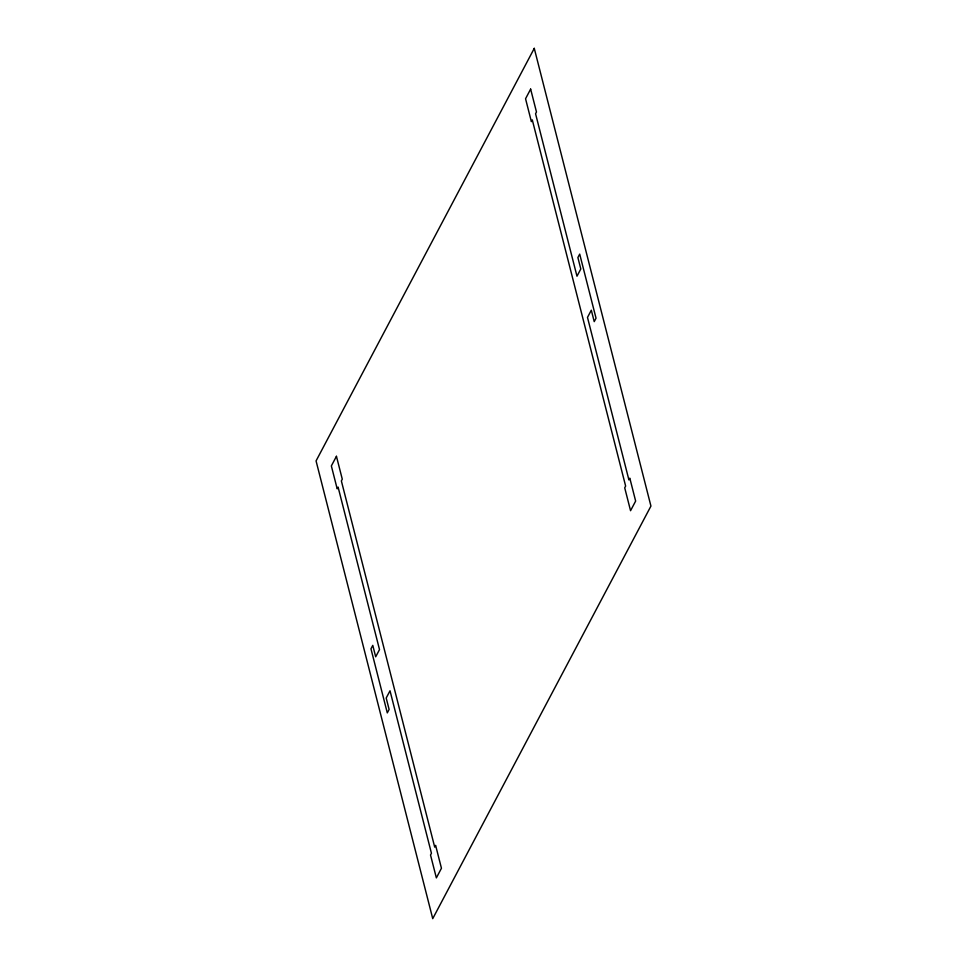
<?xml version="1.0" encoding="UTF-8"?>
<svg xmlns="http://www.w3.org/2000/svg" width="967" height="967" viewBox="0 0 967 967"><rect width="100%" height="100%" fill="white"/><g stroke="black" fill="none" stroke-linecap="round" stroke-linejoin="round"><path stroke-width="1.45" d="M534.268 48.35L316.064 460.921L432.733 918.65L650.936 506.079L534.268 48.35M336.443 456.303L331.355 465.925L337.181 488.818L338.099 487.102L379.511 649.594L375.692 656.811L372.778 645.364L370.965 648.809L387.296 712.884L389.109 709.452L386.196 698.005L390.015 690.789L431.439 853.281L430.52 854.997L436.359 877.891L441.448 868.257L435.621 845.376L434.703 847.092L341.363 480.913L342.282 479.185L336.443 456.303M530.641 89.109L525.552 98.743L531.379 121.624L532.297 119.908L625.637 486.087L624.718 487.815L630.557 510.697L635.645 501.075L629.819 478.182L628.901 479.898L587.489 317.406L591.308 310.189L594.221 321.636L596.035 318.191L579.704 254.116L577.891 257.548L580.804 268.995L576.985 276.211L535.561 113.719L536.48 112.003L530.641 89.109"/></g></svg>
